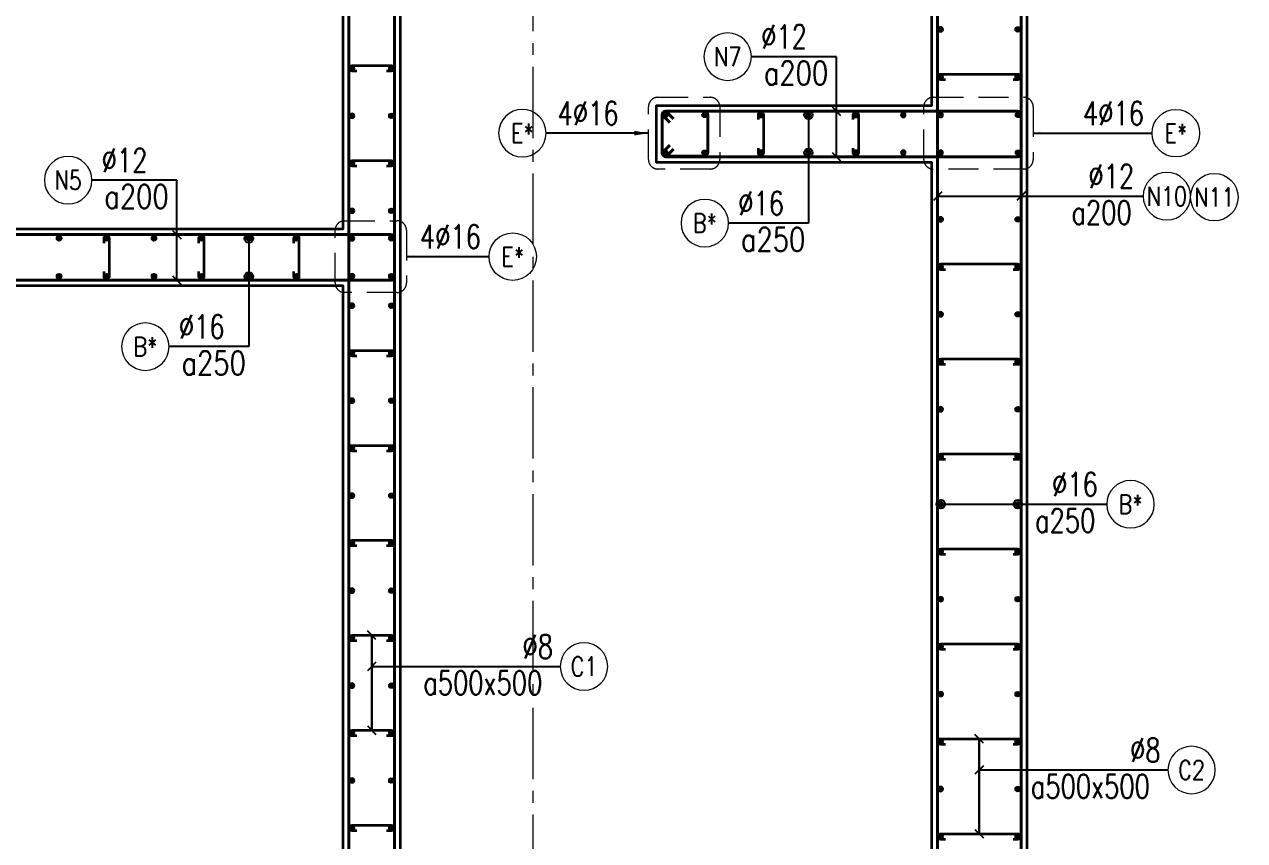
# Model space of a CAD drawing. Header units: millimetres. Extents: x 931337 to 1117500, y 19732 to 157199.
# Drawn here: x 996094 to 1002520, y 111118 to 115416 of the extents above; entities that cross this region are included whole.
import ezdxf
from ezdxf.enums import TextEntityAlignment as Align

# ---------------------------------------------------------------- set-up
doc = ezdxf.new("R2010")
doc.units = ezdxf.units.MM
doc.header["$MEASUREMENT"] = 0
doc.linetypes.add('HIDDEN2', pattern=[4.7625, 3.175, -1.5875])
doc.linetypes.add('OF_Grid_1$0$CENTER2', pattern=[1.125, 0.75, -0.125, 0.125, -0.125])
doc.layers.get('0').update_dxf_attribs({"lineweight": 20})
for name, color, linetype, lineweight in [('KC-LEADER', 153, 'Continuous', 18), ('KC-THEP', 6, 'Continuous', 40), ('NDC_S_DIM', 1, 'Continuous', 15), ('NDC_S_HIDDEN', 8, 'HIDDEN2', 13), ('NDC_S_LEADER', 1, 'Continuous', 15), ('NDC_S_REBAR', 4, 'Continuous', 35), ('NDC_S_STIRRUP', 4, 'Continuous', 40), ('NDC_S_VN TEXT', 7, 'Continuous', 20), ('NDC_S_WALL', 6, 'Continuous', 35), ('OF_Grid_1$0$NDC_S_AXIS', 5, 'OF_Grid_1$0$CENTER2', 13)]:
    doc.layers.add(name, color=color, linetype=linetype, lineweight=lineweight)
doc.styles.add('NDC_DIM', font='', dxfattribs={"width": 0.75})
doc.styles.add('NDC_EN TXT', font='romans.shx', dxfattribs={"width": 0.8})
doc.styles.get('NDC_DIM').set_extended_font_data('Dotum')
doc.dimstyles.new('NDC_dim_25', dxfattribs={"dimscale": 25, "dimtxt": 2.5, "dimasz": 1.5, "dimexe": 1.5, "dimexo": 2.5, "dimgap": 1, "dimtad": 1, "dimdec": 0, "dimzin": 0, "dimdsep": 46, "dimtxsty": 'NDC_DIM', "dimblk": 'DIMMARK', "dimcen": 0.09, "dimdle": 1.2, "dimclrd": 1, "dimclre": 1, "dimclrt": 3, "dimadec": 0, "dimazin": 0, "dimtfac": 1, "dimtdec": 0, "dimtix": 1, "dimtofl": 0, "dimtmove": 0, "dimatfit": 3, "dimfxl": 6, "dimfxlon": 1, "dimtolj": 1, "dimtzin": 0, "dimarcsym": 0})
doc.dimstyles.new('NDC_dim_30', dxfattribs={"dimscale": 30, "dimtxt": 2.5, "dimasz": 1.5, "dimexe": 1.5, "dimexo": 2.5, "dimgap": 1, "dimtad": 1, "dimdec": 0, "dimzin": 0, "dimdsep": 46, "dimtxsty": 'NDC_DIM', "dimblk": 'DIMMARK', "dimcen": 0.09, "dimdle": 1.2, "dimclrd": 1, "dimclre": 1, "dimclrt": 3, "dimadec": 0, "dimazin": 0, "dimtfac": 1, "dimtdec": 0, "dimtix": 1, "dimtofl": 0, "dimtmove": 0, "dimatfit": 3, "dimfxl": 6, "dimfxlon": 1, "dimtolj": 1, "dimtzin": 0, "dimarcsym": 0})
doc.dimstyles.new('NDC_dim_50', dxfattribs={"dimscale": 50, "dimtxt": 2.5, "dimasz": 1.5, "dimexe": 1.5, "dimexo": 2.5, "dimgap": 1, "dimtad": 1, "dimdec": 0, "dimzin": 0, "dimdsep": 46, "dimtxsty": 'NDC_DIM', "dimblk": 'DIMMARK', "dimcen": 0.09, "dimdle": 1.2, "dimclrd": 1, "dimclre": 1, "dimclrt": 3, "dimadec": 0, "dimazin": 0, "dimtfac": 1, "dimtdec": 0, "dimtix": 1, "dimtofl": 0, "dimtmove": 0, "dimatfit": 3, "dimfxl": 6, "dimfxlon": 1, "dimtolj": 1, "dimtzin": 0, "dimarcsym": 0})

# ---------------------------------------------------------------- blocks, each defined once
blk = doc.blocks.new('THEP')
at = {"layer": 'KC-LEADER', "color": 6}
blk.add_circle((0, 0), 14, dxfattribs=at)
at = {"layer": 'KC-THEP'}
for p, q in [((-14, 0), (14, 0)), ((9.9, 9.9), (-9.9, -9.9)), ((-9.9, 9.9), (9.9, -9.9)), ((0, 14), (0, -14))]:
    blk.add_line(p, q, dxfattribs=at)
blk = doc.blocks.new('DIMMARK')
at = {"layer": 'NDC_S_DIM', "color": 1}
blk.add_line((-1.5, 0), (1, 0), dxfattribs=at)
at = {"layer": 'NDC_S_DIM', "color": 2, "const_width": 0.1}
blk.add_lwpolyline([(-0.424, -0.424), (0.424, 0.424)], dxfattribs=at)
blk = doc.blocks.new('*U11')
blk.add_circle((-2.5, 0), 2.5)
at = {"layer": 'NDC_S_VN TEXT', "color": 3, "style": 'NDC_EN TXT', "width": 0.75}
for tag, p in [('DK1', (0.5, 0.85)), ('KC1', (0.5, -2.97))]:
    blk.add_attdef(tag, p, '', height=2.5, dxfattribs=at)
at = {"layer": 'NDC_S_VN TEXT', "color": 7, "style": 'NDC_EN TXT', "width": 0.8}
blk.add_attdef('SH2', text='', height=2, dxfattribs=at).set_placement((-2.5, 0), align=Align.MIDDLE)
blk = doc.blocks.new('*U12')
blk.add_circle((-2.5, 0), 2.5)
at = {"layer": 'NDC_S_VN TEXT', "color": 3, "style": 'NDC_EN TXT', "width": 0.75}
for tag, p in [('DK1', (0.5, 0.85)), ('KC1', (0.5, -2.97))]:
    blk.add_attdef(tag, p, '', height=2.5, dxfattribs=at)
at = {"layer": 'NDC_S_VN TEXT', "color": 7, "style": 'NDC_EN TXT', "width": 0.8}
blk.add_attdef('SH2', text='', height=2, dxfattribs=at).set_placement((-2.5, 0), align=Align.MIDDLE)
blk = doc.blocks.new('*U236')
at = {"layer": 'KC-THEP', "rotation": 9.66856443638095}
for p in [(0, 99.3), (0, -99.3)]:
    blk.add_blockref('THEP', p, dxfattribs=at)
blk = doc.blocks.new('*U235')
at = {"layer": 'NDC_S_HIDDEN', "color": 0, "linetype": 'ByBlock', "lineweight": -2, "transparency": 16777216}
for p in [(0, 0), (250, 0), (500, 0), (750, 0), (1000, 0), (1250, 0), (1500, 0), (1750, 0), (2000, 0), (2250, 0), (2500, 0)]:
    blk.add_blockref('*U236', p, dxfattribs=at)
blk = doc.blocks.new('*U238')
at = {"layer": 'NDC_S_REBAR'}
blk.add_lwpolyline([(-15, -75), (-15, -100, 1), (15, -100), (15, 100, 1), (-15, 100), (-15, 75)], format="xyb", dxfattribs=at)
blk = doc.blocks.new('*U237')
at = {"layer": 'NDC_S_HIDDEN', "color": 0, "linetype": 'ByBlock', "lineweight": -2, "transparency": 16777216}
for p in [(0, 0), (500, 0), (1000, 0), (1500, 0), (2000, 0)]:
    blk.add_blockref('*U238', p, dxfattribs=at)
blk = doc.blocks.new('*U9')
blk.add_circle((2.5, 0), 2.5)
at = {"layer": 'NDC_S_VN TEXT', "color": 3, "style": 'NDC_EN TXT', "width": 0.75}
blk.add_attdef('DK2', text='', height=2.5, dxfattribs=at).set_placement((-0.85, 0.85), align=Align.RIGHT)
at = {"layer": 'NDC_S_VN TEXT', "color": 7, "style": 'NDC_EN TXT', "width": 0.8}
blk.add_attdef('SH3', text='', height=2, dxfattribs=at).set_placement((2.5, 0), align=Align.MIDDLE)
blk = doc.blocks.new('*U234')
at = {"layer": 'NDC_S_REBAR'}
blk.add_lwpolyline([(-15, -75), (-15, -100, 1), (15, -100), (15, 100, 1), (-15, 100), (-15, 75)], format="xyb", dxfattribs=at)
blk = doc.blocks.new('*U233')
at = {"layer": 'NDC_S_HIDDEN', "color": 0, "linetype": 'ByBlock', "lineweight": -2, "transparency": 16777216}
for p in [(0, 0), (500, 0)]:
    blk.add_blockref('*U234', p, dxfattribs=at)
blk = doc.blocks.new('*U10')
blk.add_circle((2.5, 0), 2.5)
at = {"layer": 'NDC_S_VN TEXT', "color": 3, "style": 'NDC_EN TXT'}
for tag, width, p in [('DK2', 0.75, (-0.85, 0.85)), ('KC2', 0.8, (-0.85, -2.97))]:
    blk.add_attdef(tag, text='', height=2.5, dxfattribs=dict(at, width=width)).set_placement(p, align=Align.RIGHT)
at = {"layer": 'NDC_S_VN TEXT', "color": 7, "style": 'NDC_EN TXT', "width": 0.8}
blk.add_attdef('SH3', text='', height=2, dxfattribs=at).set_placement((2.5, 0), align=Align.MIDDLE)

msp = doc.modelspace()

# ---------------------------------------------------------------- linework, layer by layer
msp.add_circle((1002360.774, 114505.895), 125)
at = {"layer": 'NDC_S_HIDDEN', "ltscale": 50}
for points in [[(999430.168, 115031.701), (999706.011, 115031.701, -0.41421356), (999756.011, 114981.701), (999756.011, 114704.151, -0.41421356), (999706.011, 114654.151), (999430.168, 114654.151, -0.41421356), (999380.168, 114704.151), (999380.168, 114981.701, -0.41421356)], [(1000880.168, 115031.701), (1001356.811, 115031.701, -0.41421356), (1001406.811, 114981.701), (1001406.811, 114704.151, -0.41421356), (1001356.811, 114654.151), (1000880.168, 114654.151, -0.41421356), (1000830.168, 114704.151), (1000830.168, 114981.701, -0.41421356)], [(997780.168, 114381.701), (998056.011, 114381.701, -0.41421356), (998106.011, 114331.701), (998106.011, 114054.151, -0.41421356), (998056.011, 114004.151), (997780.168, 114004.151, -0.41421356), (997730.168, 114054.151), (997730.168, 114331.701, -0.41421356)]]:
    msp.add_lwpolyline(points, format="xyb", close=True, dxfattribs=at)
at = {"layer": 'NDC_S_REBAR'}
for points in [[(997844.132, 115169.139), (997819.132, 115169.139, -1), (997819.132, 115199.139), (998026.156, 115199.139, -1), (998026.156, 115169.139), (998001.156, 115169.139)], [(1000944.931, 115124.057), (1000919.931, 115124.057, -1), (1000919.931, 115154.057), (1001325.4, 115154.057, -1), (1001325.4, 115124.057), (1001300.4, 115124.057)], [(997844.132, 114669.139), (997819.132, 114669.139, -1), (997819.132, 114699.139), (998026.156, 114699.139, -1), (998026.156, 114669.139), (998001.156, 114669.139)], [(1000944.931, 114124.057), (1000919.931, 114124.057, -1), (1000919.931, 114154.057), (1001325.4, 114154.057, -1), (1001325.4, 114124.057), (1001300.4, 114124.057)], [(997844.132, 113669.139), (997819.132, 113669.139, -1), (997819.132, 113699.139), (998026.156, 113699.139, -1), (998026.156, 113669.139), (998001.156, 113669.139)], [(1000944.931, 113624.057), (1000919.931, 113624.057, -1), (1000919.931, 113654.057), (1001325.4, 113654.057, -1), (1001325.4, 113624.057), (1001300.4, 113624.057)], [(997844.132, 113169.139), (997819.132, 113169.139, -1), (997819.132, 113199.139), (998026.156, 113199.139, -1), (998026.156, 113169.139), (998001.156, 113169.139)], [(1000944.931, 113124.057), (1000919.931, 113124.057, -1), (1000919.931, 113154.057), (1001325.4, 113154.057, -1), (1001325.4, 113124.057), (1001300.4, 113124.057)], [(997844.132, 112669.139), (997819.132, 112669.139, -1), (997819.132, 112699.139), (998026.156, 112699.139, -1), (998026.156, 112669.139), (998001.156, 112669.139)], [(1000944.931, 112624.057), (1000919.931, 112624.057, -1), (1000919.931, 112654.057), (1001325.4, 112654.057, -1), (1001325.4, 112624.057), (1001300.4, 112624.057)], [(997844.132, 112169.139), (997819.132, 112169.139, -1), (997819.132, 112199.139), (998026.156, 112199.139, -1), (998026.156, 112169.139), (998001.156, 112169.139)], [(1000944.931, 112124.057), (1000919.931, 112124.057, -1), (1000919.931, 112154.057), (1001325.4, 112154.057, -1), (1001325.4, 112124.057), (1001300.4, 112124.057)], [(997844.132, 111669.139), (997819.132, 111669.139, -1), (997819.132, 111699.139), (998026.156, 111699.139, -1), (998026.156, 111669.139), (998001.156, 111669.139)], [(1000944.931, 111624.057), (1000919.931, 111624.057, -1), (1000919.931, 111654.057), (1001325.4, 111654.057, -1), (1001325.4, 111624.057), (1001300.4, 111624.057)], [(997844.132, 111169.139), (997819.132, 111169.139, -1), (997819.132, 111199.139), (998026.156, 111199.139, -1), (998026.156, 111169.139), (998001.156, 111169.139)], [(1000944.931, 111124.057), (1000919.931, 111124.057, -1), (1000919.931, 111154.057), (1001325.4, 111154.057, -1), (1001325.4, 111124.057), (1001300.4, 111124.057)]]:
    msp.add_lwpolyline(points, format="xyb", dxfattribs=at)
at = {"layer": 'NDC_S_STIRRUP'}
for points in [[(998002.644, 104729.057), (998042.644, 104689.057, -0.41421356), (998022.644, 104669.057), (997822.644, 104669.057, -0.41421356), (997802.644, 104689.057), (997802.644, 116989.057, -0.41421356), (997822.644, 117009.057), (998022.644, 117009.057, -0.41421356), (998042.644, 116989.057), (998042.644, 104689.057, -0.41421356), (998022.644, 104669.057), (997982.644, 104709.057)], [(1001333.443, 107470.408), (1001343.443, 107440.408), (1001343.443, 116989.057, 0.41421356), (1001323.443, 117009.057), (1000923.443, 117009.057, 0.41421356), (1000903.443, 116989.057), (1000903.443, 113739.733), (1000903.443, 113739.733)], [(999512.644, 114759.057), (999472.644, 114719.057, -0.41421356), (999452.644, 114739.057), (999452.644, 114939.057, -0.41421356), (999472.644, 114959.057), (1001323.443, 114959.057, -0.41421356), (1001343.443, 114939.057), (1001343.443, 114739.057, -0.41435759), (1001323.443, 114719.057), (999472.644, 114719.057, -0.41421356), (999452.644, 114739.057), (999492.644, 114779.057)], [(999492.644, 114899.057), (999452.644, 114939.057, -0.41421356), (999472.644, 114959.057), (999672.644, 114959.057, -0.41421356), (999692.644, 114939.057), (999692.644, 114741.271, -0.41421356), (999672.644, 114721.271), (999472.644, 114721.271, -0.41421356), (999452.644, 114741.271), (999452.644, 114939.057, -0.41421356), (999472.644, 114959.057), (999512.644, 114919.057)], [(994762.644, 114109.057), (994722.644, 114069.057, -0.41421356), (994702.644, 114089.057), (994702.644, 114289.057, -0.41421356), (994722.644, 114309.057), (998022.644, 114309.057, -0.41421356), (998042.644, 114289.057), (998042.644, 114089.057, -0.41435759), (998022.644, 114069.057), (994722.644, 114069.057, -0.41421356), (994702.644, 114089.057), (994742.644, 114129.057)], [(1000903.443, 114239.057), (1000903.443, 114239.057), (1000903.443, 104689.057, 0.41421356), (1000923.443, 104669.057), (1001323.443, 104669.057, 0.41421356), (1001343.443, 104689.057), (1001343.443, 107939.733), (1001333.443, 107909.733)]]:
    msp.add_lwpolyline(points, format="xyb", dxfattribs=at)
at = {"layer": 'NDC_S_WALL'}
for points in [[(1001373.443, 117039.057), (1002023.443, 117039.057), (1002023.443, 116739.057), (1001373.443, 116739.057), (1001373.443, 104939.057), (1003773.443, 104939.057), (1003773.443, 116739.057), (1003123.443, 116739.057), (1003123.443, 117039.057), (1004073.443, 117039.057), (1004073.443, 104639.057), (1001373.443, 104639.057), (991672.644, 104639.057)], [(994972.644, 114339.057), (997772.644, 114339.057), (997772.644, 116539.057), (997672.644, 116539.057), (997672.644, 117039.057), (998072.644, 117039.057), (998072.644, 107639.057), (1000872.644, 107639.057), (1000872.644, 114689.057), (999422.644, 114689.057), (999422.644, 114989.057), (1000872.644, 114989.057), (1000872.644, 116539.057), (999422.644, 116539.057), (999422.644, 117039.057), (1001372.644, 117039.057), (1002023.443, 117039.057), (1002023.443, 116739.057), (1001372.644, 116739.057)]]:
    msp.add_lwpolyline(points, dxfattribs=at)
msp.add_lwpolyline([(994972.644, 114039.057), (994972.644, 106989.057), (997772.644, 106989.057), (997772.644, 114039.057)], close=True, dxfattribs=at)
at = {"layer": 'OF_Grid_1$0$NDC_S_AXIS', "ltscale": 500}
msp.add_line((998773.443, 103004.688), (998773.443, 118700.803), dxfattribs=at)

# ---------------------------------------------------------------- block references
at = {"layer": 'KC-THEP', "xscale": -1, "rotation": 350.3314355636191}
for p in [(1000919.931, 115389.057), (997819.132, 115184.139), (1000919.931, 115139.057), (997819.132, 114934.139), (999469.132, 114938.631), (999972.644, 114939.057), (1000222.644, 114939.057), (1000472.644, 114939.057), (1000722.644, 114939.057), (1000919.132, 114938.631), (999469.132, 114740.042), (999972.644, 114740.468), (1000222.644, 114740.468), (1000472.644, 114740.468), (1000722.644, 114740.468), (1000919.132, 114740.042), (997819.132, 114684.139), (997819.132, 114434.139), (1000919.931, 114389.057), (997819.132, 114288.631), (1000919.931, 114139.057), (997819.132, 114090.042), (997819.132, 113934.139), (1000919.931, 113889.057), (997819.132, 113684.139), (1000919.931, 113639.057), (997819.132, 113434.139), (1000919.931, 113389.057), (997819.132, 113184.139), (1000919.931, 113139.057), (997819.132, 112934.139), (1000919.931, 112889.057), (997819.132, 112684.139), (1000919.931, 112639.057), (997819.132, 112434.139), (1000919.931, 112389.057), (997819.132, 112184.139), (1000919.931, 112139.057), (997819.132, 111934.139), (1000919.931, 111889.057), (997819.132, 111684.139), (1000919.931, 111639.057), (997819.132, 111434.139), (1000919.931, 111389.057), (997819.132, 111184.139), (1000919.931, 111139.057)]:
    msp.add_blockref('THEP', p, dxfattribs=at)
at = {"layer": 'KC-THEP'}
for p, rotation in [((1001325.4, 115389.057), 9.66856443638085), ((998026.156, 115184.139), 9.66856443638095), ((1001325.4, 115139.057), 9.66856443638085), ((998026.156, 114934.139), 9.66856443638095), ((999676.156, 114938.631), 9.668564436380926), ((1001326.956, 114938.631), 9.668564436380926), ((999676.156, 114740.042), 9.668564436380926), ((1001326.956, 114740.042), 9.668564436380926), ((998026.156, 114684.139), 9.66856443638095), ((998026.156, 114434.139), 9.66856443638095), ((1001325.4, 114389.057), 9.66856443638085), ((998026.156, 114288.631), 9.668564436380926), ((1001325.4, 114139.057), 9.66856443638085), ((998026.156, 114090.042), 9.668564436380926), ((998026.156, 113934.139), 9.66856443638095), ((1001325.4, 113889.057), 9.66856443638085), ((998026.156, 113684.139), 9.66856443638095), ((1001325.4, 113639.057), 9.66856443638085), ((998026.156, 113434.139), 9.66856443638095), ((1001325.4, 113389.057), 9.66856443638085), ((998026.156, 113184.139), 9.66856443638095), ((1001325.4, 113139.057), 9.66856443638085), ((998026.156, 112934.139), 9.66856443638095), ((1001325.4, 112889.057), 9.66856443638085), ((998026.156, 112684.139), 9.66856443638095), ((1001325.4, 112639.057), 9.66856443638085), ((998026.156, 112434.139), 9.66856443638095), ((1001325.4, 112389.057), 9.66856443638085), ((998026.156, 112184.139), 9.66856443638095), ((1001325.4, 112139.057), 9.66856443638085), ((998026.156, 111934.139), 9.66856443638095), ((1001325.4, 111889.057), 9.66856443638085), ((998026.156, 111684.139), 9.66856443638095), ((1001325.4, 111639.057), 9.66856443638085), ((998026.156, 111434.139), 9.66856443638095), ((1001325.4, 111389.057), 9.66856443638085), ((998026.156, 111184.139), 9.66856443638095), ((1001325.4, 111139.057), 9.66856443638085)]:
    msp.add_blockref('THEP', p, dxfattribs=dict(at, rotation=rotation))
at = {"layer": 'NDC_S_HIDDEN'}
for name, p in [('*U233', (999972.644, 114839.057)), ('*U235', (995026.156, 114189.336)), ('*U237', (995526.156, 114188.631))]:
    msp.add_blockref(name, p, dxfattribs=at)
at = {"layer": 'NDC_S_VN TEXT'}
ref = msp.add_blockref('*U10', (999922.541, 115245.905), dxfattribs=dict(at, xscale=-50, yscale=50, zscale=50))
ref.add_attrib('SH3', 'N7', dxfattribs={"color": 7, "height": 100, "style": 'NDC_EN TXT', "width": 0.8}).set_placement((999797.541, 115245.905), align=Align.MIDDLE)
ref.add_attrib('DK2', '%%C12', dxfattribs={"color": 3, "height": 125, "style": 'NDC_EN TXT', "width": 0.75}).set_placement((1000215.041, 115288.181), align=Align.RIGHT)
ref.add_attrib('KC2', 'a200', dxfattribs={"color": 3, "height": 125, "style": 'NDC_EN TXT', "width": 0.8}).set_placement((1000326.945, 115097.278), align=Align.RIGHT)
ref = msp.add_blockref('*U9', (998841.335, 114843.107), dxfattribs=dict(at, xscale=-50, yscale=50, zscale=50))
ref.add_attrib('SH3', 'E*', dxfattribs={"color": 7, "height": 100, "style": 'NDC_EN TXT', "width": 0.8}).set_placement((998716.335, 114843.107), align=Align.MIDDLE)
ref.add_attrib('DK2', '4%%C16', dxfattribs={"color": 3, "height": 125, "style": 'NDC_EN TXT', "width": 0.75}).set_placement((999223.121, 114885.382), align=Align.RIGHT)
at = {"layer": 'NDC_S_VN TEXT', "xscale": 50, "yscale": 50, "zscale": 50}
for p in [(1002033.039, 114842.926), (998540.589, 114192.926)]:
    msp.add_blockref('*U9', p, dxfattribs=at).add_auto_attribs({'SH3': 'E*', 'DK2': '4%%C16'})
at = {"layer": 'NDC_S_VN TEXT'}
ref = msp.add_blockref('*U10', (996449.158, 114595.479), dxfattribs=dict(at, xscale=-50, yscale=50, zscale=50))
ref.add_attrib('SH3', 'N5', dxfattribs={"color": 7, "height": 100, "style": 'NDC_EN TXT', "width": 0.8}).set_placement((996324.158, 114595.479), align=Align.MIDDLE)
ref.add_attrib('DK2', '%%C12', dxfattribs={"color": 3, "height": 125, "style": 'NDC_EN TXT', "width": 0.75}).set_placement((996741.658, 114637.754), align=Align.RIGHT)
ref.add_attrib('KC2', 'a200', dxfattribs={"color": 3, "height": 125, "style": 'NDC_EN TXT', "width": 0.8}).set_placement((996853.563, 114446.852), align=Align.RIGHT)
ref = msp.add_blockref('*U11', (1001985.831, 114511.064), dxfattribs=dict(at, xscale=-50, yscale=50, zscale=50))
ref.add_attrib('SH2', 'N10', dxfattribs={"color": 7, "height": 100, "style": 'NDC_EN TXT', "width": 0.8}).set_placement((1002110.831, 114511.064), align=Align.MIDDLE)
ref.add_attrib('DK1', '%%C12', (1001697.438, 114553.339), dxfattribs={"color": 3, "height": 125, "style": 'NDC_EN TXT', "width": 0.75})
ref.add_attrib('KC1', 'a200', (1001608.153, 114362.436), dxfattribs={"color": 3, "height": 125, "style": 'NDC_EN TXT', "width": 0.75})
ref = msp.add_blockref('*U10', (999802.032, 114369.345), dxfattribs=dict(at, xscale=-50, yscale=50, zscale=50))
ref.add_attrib('SH3', 'B*', dxfattribs={"color": 7, "height": 100, "style": 'NDC_EN TXT', "width": 0.8}).set_placement((999677.032, 114369.345), align=Align.MIDDLE)
ref.add_attrib('DK2', '%%C16', dxfattribs={"color": 3, "height": 125, "style": 'NDC_EN TXT', "width": 0.75}).set_placement((1000094.532, 114411.62), align=Align.RIGHT)
ref.add_attrib('KC2', 'a250', dxfattribs={"color": 3, "height": 125, "style": 'NDC_EN TXT', "width": 0.8}).set_placement((1000206.437, 114220.718), align=Align.RIGHT)
ref = msp.add_blockref('*U10', (996855.544, 113718.919), dxfattribs=dict(at, xscale=-50, yscale=50, zscale=50))
ref.add_attrib('SH3', 'B*', dxfattribs={"color": 7, "height": 100, "style": 'NDC_EN TXT', "width": 0.8}).set_placement((996730.544, 113718.919), align=Align.MIDDLE)
ref.add_attrib('DK2', '%%C16', dxfattribs={"color": 3, "height": 125, "style": 'NDC_EN TXT', "width": 0.75}).set_placement((997148.044, 113761.194), align=Align.RIGHT)
ref.add_attrib('KC2', 'a250', dxfattribs={"color": 3, "height": 125, "style": 'NDC_EN TXT', "width": 0.8}).set_placement((997259.949, 113570.292), align=Align.RIGHT)
ref = msp.add_blockref('*U11', (1001794.347, 112889.057), dxfattribs=dict(at, xscale=-50, yscale=50, zscale=50))
ref.add_attrib('SH2', 'B*', dxfattribs={"color": 7, "height": 100, "style": 'NDC_EN TXT', "width": 0.8}).set_placement((1001919.347, 112889.057), align=Align.MIDDLE)
ref.add_attrib('DK1', '%%C16', (1001505.954, 112931.333), dxfattribs={"color": 3, "height": 125, "style": 'NDC_EN TXT', "width": 0.75})
ref.add_attrib('KC1', 'a250', (1001416.668, 112740.43), dxfattribs={"color": 3, "height": 125, "style": 'NDC_EN TXT', "width": 0.75})
ref = msp.add_blockref('*U12', (998915.957, 112034.777), dxfattribs=dict(at, xscale=-50, yscale=50, zscale=50))
ref.add_attrib('SH2', 'C1', dxfattribs={"color": 7, "height": 100, "style": 'NDC_EN TXT', "width": 0.8}).set_placement((999040.957, 112034.777), align=Align.MIDDLE)
ref.add_attrib('DK1', '%%c8', (998716.85, 112077.053), dxfattribs={"color": 3, "height": 125, "style": 'NDC_EN TXT', "width": 0.75})
ref.add_attrib('KC1', 'a500x500', (998194.528, 111886.15), dxfattribs={"color": 3, "height": 125, "style": 'NDC_EN TXT', "width": 0.75})
ref = msp.add_blockref('*U12', (1002115.979, 111489.696), dxfattribs=dict(at, xscale=-50, yscale=50, zscale=50))
ref.add_attrib('SH2', 'C2', dxfattribs={"color": 7, "height": 100, "style": 'NDC_EN TXT', "width": 0.8}).set_placement((1002240.979, 111489.696), align=Align.MIDDLE)
ref.add_attrib('DK1', '%%c8', (1001916.872, 111531.971), dxfattribs={"color": 3, "height": 125, "style": 'NDC_EN TXT', "width": 0.75})
ref.add_attrib('KC1', 'a500x500', (1001394.55, 111341.068), dxfattribs={"color": 3, "height": 125, "style": 'NDC_EN TXT', "width": 0.75})

# ---------------------------------------------------------------- texts
at = {"layer": 'NDC_S_VN TEXT', "color": 7, "style": 'NDC_EN TXT', "width": 0.8}
msp.add_attdef('N11', text='3', height=100, dxfattribs=at).set_placement((1002360.774, 114505.895), align=Align.MIDDLE)

# ---------------------------------------------------------------- leaders
at = {"layer": 'NDC_S_LEADER'}
for points, dimstyle, override in [([(1000369.976, 114719.057), (1000369.976, 115245.724), (999922.541, 115245.724)], 'NDC_dim_30', {"dimgap": 1, "dimtad": 0, "dimldrblk": 'Oblique'}), ([(1000369.976, 114959.057), (1000369.976, 115245.724), (999922.541, 115245.724)], 'NDC_dim_30', {"dimtad": 0, "dimldrblk": 'Oblique'}), ([(1000222.644, 114939.057), (1000222.644, 114369.164), (999802.032, 114369.164)], 'NDC_dim_30', {"dimgap": 1, "dimtad": 0, "dimldrblk": 'Origin'}), ([(999380.168, 114842.926), (998841.335, 114842.926)], 'NDC_dim_50', {"dimgap": 1, "dimtad": 0}), ([(1001406.811, 114842.926), (1002033.039, 114842.926)], 'NDC_dim_25', {"dimgap": 1, "dimtad": 0}), ([(1000222.644, 114739.057), (1000222.644, 114369.164), (999802.032, 114369.164)], 'NDC_dim_30', {"dimgap": 1, "dimtad": 0, "dimldrblk": 'Origin'}), ([(996896.594, 114068.631), (996896.594, 114595.298), (996449.158, 114595.298)], 'NDC_dim_30', {"dimgap": 1, "dimtad": 0, "dimldrblk": 'Oblique'}), ([(996896.594, 114308.631), (996896.594, 114595.298), (996449.158, 114595.298)], 'NDC_dim_30', {"dimtad": 0, "dimldrblk": 'Oblique'}), ([(1000903.443, 114510.883), (1001985.831, 114510.883)], 'NDC_dim_30', {"dimtad": 0, "dimldrblk": 'Oblique'}), ([(1001343.443, 114510.883), (1001985.831, 114510.883)], 'NDC_dim_30', {"dimtad": 0, "dimldrblk": 'Oblique'}), ([(997276.156, 114288.631), (997276.156, 113718.738), (996855.544, 113718.738)], 'NDC_dim_30', {"dimgap": 1, "dimtad": 0, "dimldrblk": 'Origin'}), ([(998106.011, 114192.926), (998540.589, 114192.926)], 'NDC_dim_25', {"dimgap": 1, "dimtad": 0}), ([(997276.156, 114088.631), (997276.156, 113718.738), (996855.544, 113718.738)], 'NDC_dim_30', {"dimgap": 1, "dimtad": 0, "dimldrblk": 'Origin'}), ([(1000919.931, 112889.057), (1001794.347, 112889.057)], 'NDC_dim_30', {"dimtad": 0, "dimldrblk": 'Origin'}), ([(1001325.4, 112889.057), (1001794.347, 112889.057)], 'NDC_dim_30', {"dimtad": 0, "dimldrblk": 'Origin'}), ([(997922.644, 112199.139), (997922.644, 111699.139)], 'NDC_dim_30', {"dimtad": 0, "dimldrblk": 'Oblique'}), ([(997922.644, 111699.139), (997922.644, 112199.139)], 'NDC_dim_30', {"dimtad": 0, "dimldrblk": 'Oblique'}), ([(997922.644, 112034.777), (998915.957, 112034.777)], 'NDC_dim_30', {"dimtad": 0, "dimldrblk": 'Oblique'}), ([(1001122.666, 111654.057), (1001122.666, 111154.057)], 'NDC_dim_30', {"dimtad": 0, "dimldrblk": 'Oblique'}), ([(1001122.666, 111154.057), (1001122.666, 111654.057)], 'NDC_dim_30', {"dimtad": 0, "dimldrblk": 'Oblique'}), ([(1001122.666, 111489.695), (1002115.979, 111489.695)], 'NDC_dim_30', {"dimtad": 0, "dimldrblk": 'Oblique'})]:
    msp.add_leader(points, dimstyle=dimstyle, override=override, dxfattribs=at)

doc.saveas('drawing.dxf')
